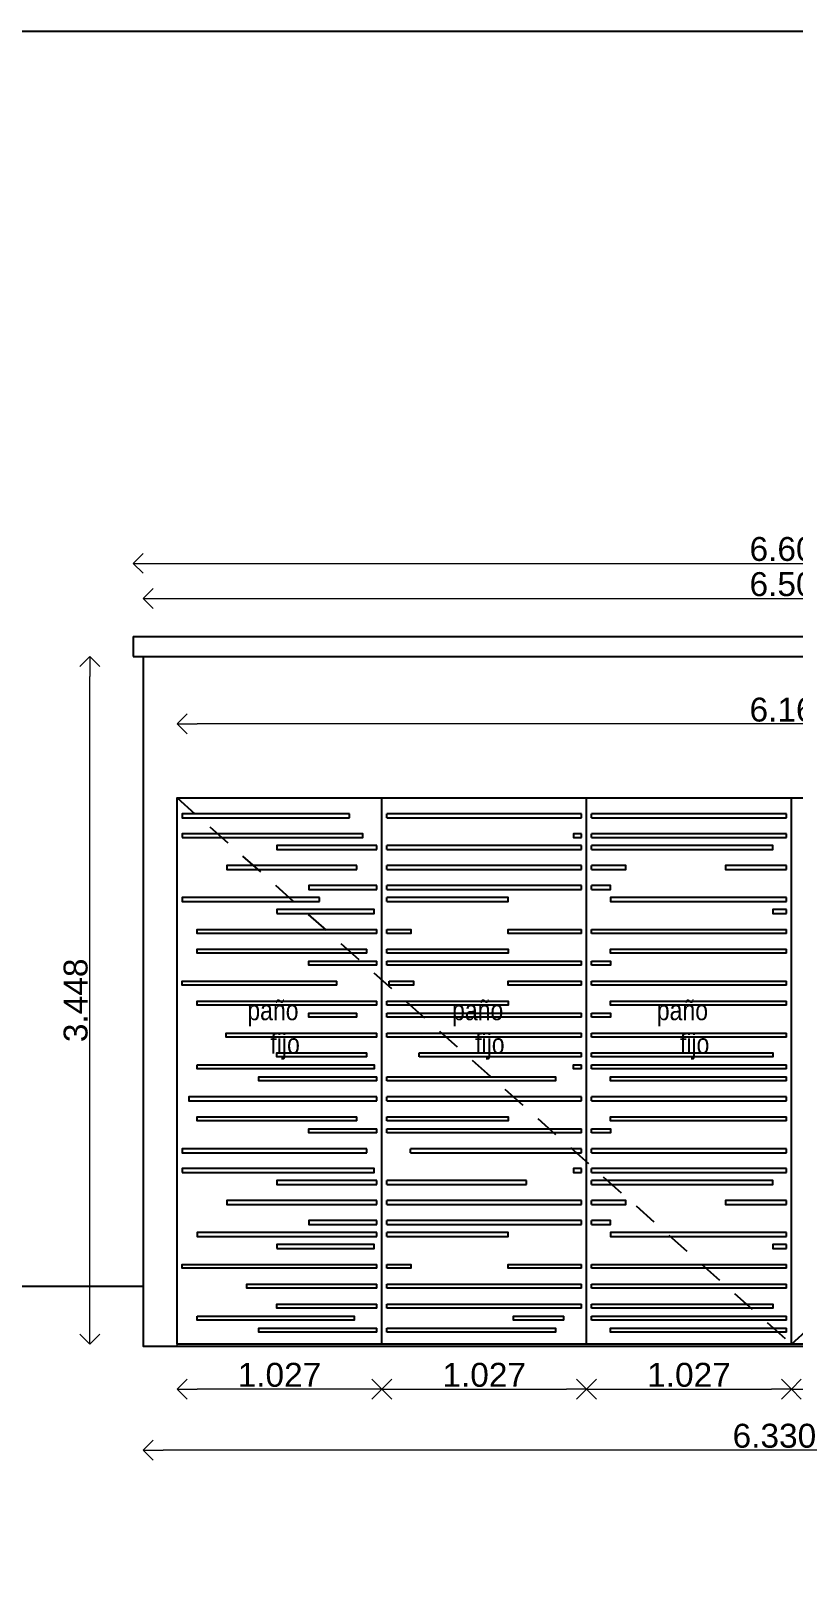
# Model space of a CAD drawing. Header units: millimetres. Extents: x 11902 to 12193, y 9935 to 10135.
# Drawn here: x 11930.35 to 11934.18, y 10081.37 to 10089.18 of the extents above; entities that cross this region are included whole.
import ezdxf

# ---------------------------------------------------------------- set-up
doc = ezdxf.new("R2010")
doc.units = ezdxf.units.MM
doc.linetypes.add('ACAD_ISO02W100', pattern=[15, 12, -3])
doc.layers.get('Defpoints').update_dxf_attribs({"color": 254})
doc.layers.add('000-COTAS ACUMULADAS', color=7, linetype='Continuous', lineweight=9, true_color=0xd10a0d)
doc.layers.add('cotas', color=7, linetype='Continuous', lineweight=5, true_color=0x1755a1)
for name, color, linetype in [('02-CARPINTERÍAS', 62, 'Continuous'), ('03-PROYECCIONES', 14, 'Continuous'), ('Estructura metalica', 155, 'Continuous')]:
    doc.layers.add(name, color=color, linetype=linetype)
doc.styles.add('arial1', font='arial.ttf', dxfattribs={"height": 0.002})
doc.styles.get("Standard").update_dxf_attribs({"font": 'arial.ttf'})
doc.dimstyles.new('ann linear', dxfattribs={"dimtxt": 0.12, "dimasz": 0.1, "dimexe": 0.01, "dimexo": 0.01, "dimgap": 0.01, "dimtad": 1, "dimzin": 4, "dimdsep": 46, "dimtxsty": 'Standard', "dimblk": 'OPEN90', "dimcen": 0.1, "dimse1": 1, "dimse2": 1, "dimclrd": 256, "dimclre": 1, "dimclrt": 256, "dimadec": 0, "dimazin": 0, "dimtfac": 1, "dimtix": 1, "dimtmove": 0, "dimatfit": 3, "dimldrblk": 'DOT', "dimfxl": 0, "dimtolj": 1, "dimtzin": 0, "dimlwd": -1, "dimarcsym": 0})

# ---------------------------------------------------------------- blocks, each defined once
blk = doc.blocks.new('_OPEN90')
at = {"color": 0, "linetype": 'ByBlock'}
for p, q in [((0, 0), (-1, 0)), ((-0.5, 0.5), (0, 0)), ((0, 0), (-0.5, -0.5))]:
    blk.add_line(p, q, dxfattribs=at)
blk = doc.blocks.new('*D195')
at = {"layer": 'cotas', "transparency": 16777216}
blk.add_line((11937.1436, 10082.0645), (11931.0136, 10082.0645), dxfattribs=at)
at = {"layer": 'Defpoints', "color": 0, "transparency": 16777216}
for p in [(11937.2436, 10085.3362), (11930.9136, 10082.5862), (11930.9136, 10082.0645)]:
    blk.add_point(p, dxfattribs=at)
at = {"layer": 'cotas', "transparency": 16777216, "xscale": 0.1, "yscale": 0.1, "zscale": 0.1, "rotation": 180}
blk.add_blockref('_OPEN90', (11930.9136, 10082.0645), dxfattribs=at)
at = {"layer": 'cotas', "transparency": 16777216, "xscale": 0.1, "yscale": 0.1, "zscale": 0.1}
blk.add_blockref('_OPEN90', (11937.2436, 10082.0645), dxfattribs=at)
at = {"layer": 'cotas', "transparency": 16777216, "insert": (11934.0786, 10082.1358), "char_height": 0.12, "attachment_point": 5}
blk.add_mtext('\\A1;6.330', dxfattribs=at)
blk = doc.blocks.new('_DOT')
at = {"color": 0, "linetype": 'ByBlock', "lineweight": -2}
blk.add_line((-0.5, 0), (-1, 0), dxfattribs=at)
at = {"color": 0, "linetype": 'ByBlock', "lineweight": -2, "const_width": 0.5}
blk.add_lwpolyline([(-0.25, 0, 1), (0.25, 0, 1)], format="xyb", close=True, dxfattribs=at)
blk = doc.blocks.new('*D197')
at = {"layer": 'cotas', "transparency": 16777216}
blk.add_line((11931.0136, 10086.3358), (11937.3136, 10086.3358), dxfattribs=at)
at = {"layer": 'Defpoints', "color": 0, "transparency": 16777216}
for p in [(11937.4136, 10086.3358), (11930.9136, 10086.0444), (11937.4136, 10086.0444)]:
    blk.add_point(p, dxfattribs=at)
at = {"layer": 'cotas', "transparency": 16777216, "xscale": 0.1, "yscale": 0.1, "zscale": 0.1, "rotation": 180}
blk.add_blockref('_OPEN90', (11930.9136, 10086.3358), dxfattribs=at)
at = {"layer": 'cotas', "transparency": 16777216, "xscale": 0.1, "yscale": 0.1, "zscale": 0.1}
blk.add_blockref('_OPEN90', (11937.4136, 10086.3358), dxfattribs=at)
at = {"layer": 'cotas', "transparency": 16777216, "insert": (11934.1636, 10086.407), "char_height": 0.12, "attachment_point": 5}
blk.add_mtext('\\A1;6.500', dxfattribs=at)
blk = doc.blocks.new('*D198')
at = {"layer": 'cotas', "transparency": 16777216}
blk.add_line((11930.9636, 10086.512), (11937.3636, 10086.512), dxfattribs=at)
at = {"layer": 'Defpoints', "color": 0, "transparency": 16777216}
for p in [(11937.4636, 10086.512), (11930.8636, 10086.1444), (11937.4636, 10086.1444)]:
    blk.add_point(p, dxfattribs=at)
at = {"layer": 'cotas', "transparency": 16777216, "xscale": 0.1, "yscale": 0.1, "zscale": 0.1, "rotation": 180}
blk.add_blockref('_OPEN90', (11930.8636, 10086.512), dxfattribs=at)
at = {"layer": 'cotas', "transparency": 16777216, "xscale": 0.1, "yscale": 0.1, "zscale": 0.1}
blk.add_blockref('_OPEN90', (11937.4636, 10086.512), dxfattribs=at)
at = {"layer": 'cotas', "transparency": 16777216, "insert": (11934.1636, 10086.5833), "char_height": 0.12, "attachment_point": 5}
blk.add_mtext('\\A1;6.600', dxfattribs=at)
blk = doc.blocks.new('*D201')
at = {"layer": 'cotas', "transparency": 16777216}
blk.add_line((11930.6467, 10082.6962), (11930.6467, 10085.9444), dxfattribs=at)
at = {"layer": 'Defpoints', "color": 0, "transparency": 16777216}
for p in [(11930.6467, 10086.0444), (11930.9136, 10086.0444), (11931.0836, 10082.5962)]:
    blk.add_point(p, dxfattribs=at)
at = {"layer": 'cotas', "transparency": 16777216, "xscale": 0.1, "yscale": 0.1, "zscale": 0.1}
for p, rotation in [((11930.6467, 10086.0444), 90), ((11930.6467, 10082.5962), 270)]:
    blk.add_blockref('_OPEN90', p, dxfattribs=dict(at, rotation=rotation))
at = {"layer": 'cotas', "transparency": 16777216, "insert": (11930.5754, 10084.3203), "char_height": 0.12, "attachment_point": 5, "rotation": 90}
blk.add_mtext('\\A1;3.448', dxfattribs=at)
blk = doc.blocks.new('*D235')
at = {"layer": 'cotas', "transparency": 16777216}
blk.add_line((11937.1436, 10085.7064), (11931.1836, 10085.7064), dxfattribs=at)
at = {"layer": 'Defpoints', "color": 0, "transparency": 16777216}
for p in [(11931.0836, 10085.7064), (11931.0836, 10085.3362), (11937.2436, 10085.3362)]:
    blk.add_point(p, dxfattribs=at)
at = {"layer": 'cotas', "transparency": 16777216, "xscale": 0.1, "yscale": 0.1, "zscale": 0.1, "rotation": 180}
blk.add_blockref('_OPEN90', (11931.0836, 10085.7064), dxfattribs=at)
at = {"layer": 'cotas', "transparency": 16777216, "xscale": 0.1, "yscale": 0.1, "zscale": 0.1}
blk.add_blockref('_OPEN90', (11937.2436, 10085.7064), dxfattribs=at)
at = {"layer": 'cotas', "transparency": 16777216, "insert": (11934.1636, 10085.7777), "char_height": 0.12, "attachment_point": 5}
blk.add_mtext('\\A1;6.160', dxfattribs=at)
blk = doc.blocks.new('*D236')
at = {"layer": 'cotas', "transparency": 16777216}
blk.add_line((11932.2103, 10082.3701), (11933.0369, 10082.3701), dxfattribs=at)
at = {"layer": 'Defpoints', "color": 0, "transparency": 16777216}
for p in [(11932.1103, 10082.5962), (11933.1369, 10082.5962), (11933.1369, 10082.3701)]:
    blk.add_point(p, dxfattribs=at)
at = {"layer": 'cotas', "transparency": 16777216, "xscale": 0.1, "yscale": 0.1, "zscale": 0.1, "rotation": 180}
blk.add_blockref('_OPEN90', (11932.1103, 10082.3701), dxfattribs=at)
at = {"layer": 'cotas', "transparency": 16777216, "xscale": 0.1, "yscale": 0.1, "zscale": 0.1}
blk.add_blockref('_OPEN90', (11933.1369, 10082.3701), dxfattribs=at)
at = {"layer": 'cotas', "transparency": 16777216, "insert": (11932.6236, 10082.4413), "char_height": 0.12, "attachment_point": 5}
blk.add_mtext('\\A1;1.027', dxfattribs=at)
blk = doc.blocks.new('*D237')
at = {"layer": 'cotas', "transparency": 16777216}
blk.add_line((11933.2369, 10082.3701), (11934.0636, 10082.3701), dxfattribs=at)
at = {"layer": 'Defpoints', "color": 0, "transparency": 16777216}
for p in [(11933.1369, 10082.5962), (11934.1636, 10082.5962), (11934.1636, 10082.3701)]:
    blk.add_point(p, dxfattribs=at)
at = {"layer": 'cotas', "transparency": 16777216, "xscale": 0.1, "yscale": 0.1, "zscale": 0.1, "rotation": 180}
blk.add_blockref('_OPEN90', (11933.1369, 10082.3701), dxfattribs=at)
at = {"layer": 'cotas', "transparency": 16777216, "xscale": 0.1, "yscale": 0.1, "zscale": 0.1}
blk.add_blockref('_OPEN90', (11934.1636, 10082.3701), dxfattribs=at)
at = {"layer": 'cotas', "transparency": 16777216, "insert": (11933.6503, 10082.4413), "char_height": 0.12, "attachment_point": 5}
blk.add_mtext('\\A1;1.027', dxfattribs=at)
blk = doc.blocks.new('*D259')
at = {"layer": 'cotas', "transparency": 16777216}
blk.add_line((11932.0103, 10082.3701), (11931.1836, 10082.3701), dxfattribs=at)
at = {"layer": 'Defpoints', "color": 0, "transparency": 16777216}
for p in [(11931.0836, 10082.5962), (11932.1103, 10082.5962), (11931.0836, 10082.3701)]:
    blk.add_point(p, dxfattribs=at)
at = {"layer": 'cotas', "transparency": 16777216, "xscale": 0.1, "yscale": 0.1, "zscale": 0.1, "rotation": 180}
blk.add_blockref('_OPEN90', (11931.0836, 10082.3701), dxfattribs=at)
at = {"layer": 'cotas', "transparency": 16777216, "xscale": 0.1, "yscale": 0.1, "zscale": 0.1}
blk.add_blockref('_OPEN90', (11932.1103, 10082.3701), dxfattribs=at)
at = {"layer": 'cotas', "transparency": 16777216, "insert": (11931.5969, 10082.4413), "char_height": 0.12, "attachment_point": 5}
blk.add_mtext('\\A1;1.027', dxfattribs=at)
blk = doc.blocks.new('*D260')
at = {"layer": 'cotas', "transparency": 16777216}
blk.add_line((11934.2636, 10082.3701), (11935.0903, 10082.3701), dxfattribs=at)
at = {"layer": 'Defpoints', "color": 0, "transparency": 16777216}
for p in [(11934.1636, 10082.5962), (11935.1903, 10082.5962), (11935.1903, 10082.3701)]:
    blk.add_point(p, dxfattribs=at)
at = {"layer": 'cotas', "transparency": 16777216, "xscale": 0.1, "yscale": 0.1, "zscale": 0.1, "rotation": 180}
blk.add_blockref('_OPEN90', (11934.1636, 10082.3701), dxfattribs=at)
at = {"layer": 'cotas', "transparency": 16777216, "xscale": 0.1, "yscale": 0.1, "zscale": 0.1}
blk.add_blockref('_OPEN90', (11935.1903, 10082.3701), dxfattribs=at)
at = {"layer": 'cotas', "transparency": 16777216, "insert": (11934.6769, 10082.4413), "char_height": 0.12, "attachment_point": 5}
blk.add_mtext('\\A1;1.027', dxfattribs=at)

msp = doc.modelspace()

# ---------------------------------------------------------------- linework, layer by layer
msp.add_lwpolyline([(11924.6136, 10081.5862), (11926.406, 10082.2769, -0.090542), (11929.623, 10082.8862), (11930.9136, 10082.8862), (11930.9136, 10082.5862), (11937.4136, 10082.5862), (11937.4136, 10082.3862), (11937.5636, 10082.3862), (11937.5636, 10082.5862), (11938.1136, 10082.5862), (11938.1136, 10082.7362), (11939.857, 10082.7362)], format="xyb")
at = {"layer": '02-CARPINTERÍAS'}
for p, q in [((11930.8636, 10086.1444), (11937.4636, 10086.1444)), ((11930.8636, 10086.1444), (11930.8636, 10086.0444)), ((11930.8636, 10086.0444), (11937.4636, 10086.0444)), ((11930.9136, 10086.0444), (11930.9136, 10082.8862)), ((11932.1103, 10082.5962), (11932.1103, 10085.3362)), ((11933.1369, 10082.5962), (11933.1369, 10085.3362)), ((11934.1636, 10082.5962), (11934.1636, 10085.3362)), ((11931.9478, 10085.2362), (11931.9478, 10085.2562)), ((11932.1353, 10085.2362), (11932.1353, 10085.2562)), ((11933.1119, 10085.2362), (11933.1119, 10085.2562)), ((11933.1619, 10085.2362), (11933.1619, 10085.2562)), ((11934.1386, 10085.2362), (11934.1386, 10085.2562)), ((11932.0853, 10085.0762), (11932.0853, 10085.0962)), ((11932.1353, 10085.0762), (11932.1353, 10085.0962)), ((11933.1119, 10085.1362), (11933.1119, 10085.1562)), ((11933.1119, 10085.0762), (11933.1119, 10085.0962)), ((11933.1619, 10085.1362), (11933.1619, 10085.1562)), ((11933.1619, 10085.0762), (11933.1619, 10085.0962)), ((11934.1386, 10085.1362), (11934.1386, 10085.1562)), ((11931.9853, 10084.9762), (11931.9853, 10084.9962)), ((11932.1353, 10084.9762), (11932.1353, 10084.9962)), ((11933.1119, 10084.9762), (11933.1119, 10084.9962)), ((11933.1619, 10084.9762), (11933.1619, 10084.9962)), ((11934.1386, 10084.9762), (11934.1386, 10084.9962)), ((11932.0853, 10084.8762), (11932.0853, 10084.8962)), ((11932.1353, 10084.8762), (11932.1353, 10084.8962)), ((11933.1119, 10084.8762), (11933.1119, 10084.8962)), ((11933.1619, 10084.8762), (11933.1619, 10084.8962)), ((11931.7978, 10084.8162), (11931.7978, 10084.8362)), ((11932.1353, 10084.8162), (11932.1353, 10084.8362)), ((11934.1386, 10084.8162), (11934.1386, 10084.8362)), ((11934.1386, 10084.7562), (11934.1386, 10084.7762)), ((11932.0853, 10084.6562), (11932.0853, 10084.6762)), ((11932.1353, 10084.6562), (11932.1353, 10084.6762)), ((11933.1119, 10084.6562), (11933.1119, 10084.6762)), ((11933.1619, 10084.6562), (11933.1619, 10084.6762)), ((11934.1386, 10084.6562), (11934.1386, 10084.6762)), ((11932.0353, 10084.5562), (11932.0353, 10084.5762)), ((11932.1353, 10084.5562), (11932.1353, 10084.5762)), ((11934.1386, 10084.5562), (11934.1386, 10084.5762)), ((11932.0853, 10084.4962), (11932.0853, 10084.5162)), ((11932.1353, 10084.4962), (11932.1353, 10084.5162)), ((11933.1119, 10084.4962), (11933.1119, 10084.5162)), ((11933.1619, 10084.4962), (11933.1619, 10084.5162)), ((11931.8853, 10084.3962), (11931.8853, 10084.4162)), ((11932.1478, 10084.3962), (11932.1478, 10084.4162)), ((11933.1119, 10084.3962), (11933.1119, 10084.4162)), ((11933.1619, 10084.3962), (11933.1619, 10084.4162)), ((11934.1386, 10084.3962), (11934.1386, 10084.4162)), ((11932.0853, 10084.2962), (11932.0853, 10084.3162)), ((11932.1353, 10084.2962), (11932.1353, 10084.3162)), ((11934.1386, 10084.2962), (11934.1386, 10084.3162)), ((11931.9853, 10084.2362), (11931.9853, 10084.2562)), ((11932.1353, 10084.2362), (11932.1353, 10084.2562)), ((11933.1119, 10084.2362), (11933.1119, 10084.2562)), ((11933.1619, 10084.2362), (11933.1619, 10084.2562)), ((11932.0853, 10084.1362), (11932.0853, 10084.1562)), ((11932.1353, 10084.1362), (11932.1353, 10084.1562)), ((11933.1119, 10084.1362), (11933.1119, 10084.1562)), ((11933.1619, 10084.1362), (11933.1619, 10084.1562)), ((11934.1386, 10084.1362), (11934.1386, 10084.1562)), ((11932.0353, 10084.0362), (11932.0353, 10084.0562)), ((11932.2972, 10084.0362), (11932.2972, 10084.0562)), ((11933.1119, 10084.0362), (11933.1119, 10084.0562)), ((11933.1119, 10083.9762), (11933.1119, 10083.9962)), ((11933.1619, 10084.0362), (11933.1619, 10084.0562)), ((11933.1619, 10083.9762), (11933.1619, 10083.9962)), ((11934.1386, 10083.9762), (11934.1386, 10083.9962)), ((11932.0853, 10083.9162), (11932.0853, 10083.9362)), ((11932.1353, 10083.9162), (11932.1353, 10083.9362)), ((11934.1386, 10083.9162), (11934.1386, 10083.9362)), ((11932.0853, 10083.8162), (11932.0853, 10083.8362)), ((11932.1353, 10083.8162), (11932.1353, 10083.8362)), ((11933.1119, 10083.8162), (11933.1119, 10083.8362)), ((11933.1619, 10083.8162), (11933.1619, 10083.8362)), ((11934.1386, 10083.8162), (11934.1386, 10083.8362)), ((11931.9853, 10083.7162), (11931.9853, 10083.7362)), ((11932.1353, 10083.7162), (11932.1353, 10083.7362)), ((11934.1386, 10083.7162), (11934.1386, 10083.7362)), ((11932.0853, 10083.6562), (11932.0853, 10083.6762)), ((11932.1353, 10083.6562), (11932.1353, 10083.6762)), ((11933.1119, 10083.6562), (11933.1119, 10083.6762)), ((11933.1619, 10083.6562), (11933.1619, 10083.6762)), ((11932.0353, 10083.5562), (11932.0353, 10083.5762)), ((11932.2546, 10083.5562), (11932.2546, 10083.5762)), ((11933.1119, 10083.5562), (11933.1119, 10083.5762)), ((11933.1619, 10083.5562), (11933.1619, 10083.5762)), ((11934.1386, 10083.5562), (11934.1386, 10083.5762)), ((11933.1119, 10083.4562), (11933.1119, 10083.4762)), ((11933.1619, 10083.4562), (11933.1619, 10083.4762)), ((11934.1386, 10083.4562), (11934.1386, 10083.4762)), ((11932.0853, 10083.3962), (11932.0853, 10083.4162)), ((11932.1353, 10083.3962), (11932.1353, 10083.4162)), ((11932.8358, 10083.3962), (11932.8358, 10083.4162)), ((11933.1619, 10083.3962), (11933.1619, 10083.4162)), ((11932.0853, 10083.2962), (11932.0853, 10083.3162)), ((11932.1353, 10083.2962), (11932.1353, 10083.3162)), ((11933.1119, 10083.2962), (11933.1119, 10083.3162)), ((11933.1619, 10083.2962), (11933.1619, 10083.3162)), ((11934.1386, 10083.2962), (11934.1386, 10083.3162)), ((11932.0853, 10083.1962), (11932.0853, 10083.2162)), ((11932.1353, 10083.1962), (11932.1353, 10083.2162)), ((11933.1119, 10083.1962), (11933.1119, 10083.2162)), ((11933.1619, 10083.1962), (11933.1619, 10083.2162)), ((11932.0853, 10083.1362), (11932.0853, 10083.1562)), ((11932.1353, 10083.1362), (11932.1353, 10083.1562)), ((11934.1386, 10083.1362), (11934.1386, 10083.1562)), ((11934.1386, 10083.0762), (11934.1386, 10083.0962)), ((11932.0853, 10082.9762), (11932.0853, 10082.9962)), ((11932.1353, 10082.9762), (11932.1353, 10082.9962)), ((11933.1119, 10082.9762), (11933.1119, 10082.9962)), ((11933.1619, 10082.9762), (11933.1619, 10082.9962)), ((11934.1386, 10082.9762), (11934.1386, 10082.9962)), ((11932.0853, 10082.8762), (11932.0853, 10082.8962)), ((11932.1353, 10082.8762), (11932.1353, 10082.8962)), ((11933.1119, 10082.8762), (11933.1119, 10082.8962)), ((11933.1619, 10082.8762), (11933.1619, 10082.8962)), ((11934.1386, 10082.8762), (11934.1386, 10082.8962)), ((11932.0853, 10082.7762), (11932.0853, 10082.7962)), ((11932.1353, 10082.7762), (11932.1353, 10082.7962)), ((11933.1119, 10082.7762), (11933.1119, 10082.7962)), ((11933.1619, 10082.7762), (11933.1619, 10082.7962)), ((11932.0853, 10082.6562), (11932.0853, 10082.6762)), ((11932.1353, 10082.6562), (11932.1353, 10082.6762)), ((11933.0233, 10082.7162), (11933.0233, 10082.7362)), ((11933.1619, 10082.7162), (11933.1619, 10082.7362)), ((11934.1386, 10082.7162), (11934.1386, 10082.7362)), ((11934.1386, 10082.6562), (11934.1386, 10082.6762))]:
    msp.add_line(p, q, dxfattribs=at)
for points in [[(11902.2223, 10089.1812), (11942.0858, 10089.1812), (11942.0858, 10058.9852), (11902.2223, 10058.9852)], [(11931.1086, 10085.1362), (11932.0154, 10085.1362), (11932.0154, 10085.1562), (11931.1086, 10085.1562)], [(11931.5836, 10084.7562), (11932.0711, 10084.7562), (11932.0711, 10084.7762), (11931.5836, 10084.7762)], [(11931.1836, 10083.9962), (11932.0711, 10083.9962), (11932.0711, 10083.9762), (11931.1836, 10083.9762)], [(11931.1086, 10083.4562), (11932.0711, 10083.4562), (11932.0711, 10083.4762), (11931.1086, 10083.4762)], [(11931.5836, 10083.0762), (11932.0711, 10083.0762), (11932.0711, 10083.0962), (11931.5836, 10083.0962)], [(11931.1836, 10082.7362), (11931.9711, 10082.7362), (11931.9711, 10082.7162), (11931.1836, 10082.7162)]]:
    msp.add_lwpolyline(points, close=True, dxfattribs=at)
for points in [[(11937.2436, 10082.5962), (11931.0836, 10082.5962), (11931.0836, 10085.3362), (11937.2436, 10085.3362), (11937.2436, 10082.5962), (11937.2436, 10082.5962)], [(11931.9478, 10085.2562), (11931.1086, 10085.2562), (11931.1086, 10085.2362), (11931.9478, 10085.2362)], [(11933.1119, 10085.2562), (11932.1353, 10085.2562)], [(11934.1386, 10085.2562), (11933.1619, 10085.2562)], [(11932.1353, 10085.2362), (11933.1119, 10085.2362)], [(11933.1619, 10085.2362), (11934.1386, 10085.2362)], [(11932.0853, 10085.0962), (11931.5836, 10085.0962), (11931.5836, 10085.0762), (11932.0853, 10085.0762)], [(11933.1119, 10085.0962), (11932.1353, 10085.0962)], [(11933.1119, 10085.1562), (11933.0711, 10085.1562), (11933.0711, 10085.1362), (11933.1119, 10085.1362)], [(11934.1386, 10085.1562), (11933.1619, 10085.1562)], [(11933.1619, 10085.1362), (11934.1386, 10085.1362)], [(11933.1619, 10085.0762), (11934.0711, 10085.0762), (11934.0711, 10085.0962), (11933.1619, 10085.0962)], [(11932.1353, 10085.0762), (11933.1119, 10085.0762)], [(11931.9853, 10084.9962), (11931.3336, 10084.9962), (11931.3336, 10084.9762), (11931.9853, 10084.9762)], [(11933.1119, 10084.9962), (11932.1353, 10084.9962)], [(11932.1353, 10084.9762), (11933.1119, 10084.9762)], [(11933.1619, 10084.9762), (11933.3336, 10084.9762), (11933.3336, 10084.9962), (11933.1619, 10084.9962)], [(11934.1386, 10084.9962), (11933.8336, 10084.9962), (11933.8336, 10084.9762), (11934.1386, 10084.9762)], [(11932.0853, 10084.8962), (11931.7436, 10084.8962), (11931.7436, 10084.8762), (11932.0853, 10084.8762)], [(11933.1119, 10084.8962), (11932.1353, 10084.8962)], [(11932.1353, 10084.8762), (11933.1119, 10084.8762)], [(11933.1619, 10084.8762), (11933.2561, 10084.8762), (11933.2561, 10084.8962), (11933.1619, 10084.8962)], [(11931.7978, 10084.8362), (11931.1086, 10084.8362), (11931.1086, 10084.8162), (11931.7978, 10084.8162)], [(11932.1353, 10084.8162), (11932.7436, 10084.8162), (11932.7436, 10084.8362), (11932.1353, 10084.8362)], [(11934.1386, 10084.8362), (11933.2561, 10084.8362), (11933.2561, 10084.8162), (11934.1386, 10084.8162)], [(11934.1386, 10084.7762), (11934.0711, 10084.7762), (11934.0711, 10084.7562), (11934.1386, 10084.7562)], [(11932.0853, 10084.6562), (11931.1836, 10084.6562), (11931.1836, 10084.6762), (11932.0853, 10084.6762)], [(11932.1353, 10084.6762), (11932.2561, 10084.6762), (11932.2561, 10084.6562), (11932.1353, 10084.6562)], [(11933.1119, 10084.6562), (11932.7436, 10084.6562), (11932.7436, 10084.6762), (11933.1119, 10084.6762)], [(11933.1619, 10084.6762), (11934.1386, 10084.6762)], [(11934.1386, 10084.6562), (11933.1619, 10084.6562)], [(11932.0353, 10084.5562), (11931.1836, 10084.5562), (11931.1836, 10084.5762), (11932.0353, 10084.5762)], [(11932.1353, 10084.5762), (11932.7436, 10084.5762), (11932.7436, 10084.5562), (11932.1353, 10084.5562)], [(11934.1386, 10084.5562), (11933.2561, 10084.5562), (11933.2561, 10084.5762), (11934.1386, 10084.5762)], [(11932.0853, 10084.4962), (11931.7436, 10084.4962), (11931.7436, 10084.5162), (11932.0853, 10084.5162)], [(11932.1353, 10084.5162), (11933.1119, 10084.5162)], [(11933.1119, 10084.4962), (11932.1353, 10084.4962)], [(11933.1619, 10084.5162), (11933.2561, 10084.5162), (11933.2561, 10084.4962), (11933.1619, 10084.4962)], [(11931.8853, 10084.3962), (11931.1086, 10084.3962), (11931.1086, 10084.4162), (11931.8853, 10084.4162)], [(11932.1478, 10084.4162), (11932.2686, 10084.4162), (11932.2686, 10084.3962), (11932.1478, 10084.3962)], [(11933.1119, 10084.3962), (11932.7436, 10084.3962), (11932.7436, 10084.4162), (11933.1119, 10084.4162)], [(11933.1619, 10084.4162), (11934.1386, 10084.4162)], [(11934.1386, 10084.3962), (11933.1619, 10084.3962)], [(11932.0853, 10084.2962), (11931.1836, 10084.2962), (11931.1836, 10084.3162), (11932.0853, 10084.3162)], [(11932.1353, 10084.3162), (11932.7436, 10084.3162), (11932.7436, 10084.2962), (11932.1353, 10084.2962)], [(11934.1386, 10084.2962), (11933.2561, 10084.2962), (11933.2561, 10084.3162), (11934.1386, 10084.3162)], [(11931.9853, 10084.2362), (11931.7436, 10084.2362), (11931.7436, 10084.2562), (11931.9853, 10084.2562)], [(11932.1353, 10084.2562), (11933.1119, 10084.2562)], [(11933.1119, 10084.2362), (11932.1353, 10084.2362)], [(11933.1619, 10084.2562), (11933.2561, 10084.2562), (11933.2561, 10084.2362), (11933.1619, 10084.2362)], [(11932.0853, 10084.1362), (11931.3295, 10084.1362), (11931.3295, 10084.1562), (11932.0853, 10084.1562)], [(11932.1353, 10084.1562), (11933.1119, 10084.1562)], [(11933.1619, 10084.1562), (11934.1386, 10084.1562)], [(11933.1119, 10084.1362), (11932.1353, 10084.1362)], [(11934.1386, 10084.1362), (11933.1619, 10084.1362)], [(11932.0353, 10084.0362), (11931.5836, 10084.0362), (11931.5836, 10084.0562), (11932.0353, 10084.0562)], [(11932.2972, 10084.0562), (11933.1119, 10084.0562)], [(11933.1119, 10084.0362), (11932.2972, 10084.0362)], [(11933.1119, 10083.9762), (11933.0711, 10083.9762), (11933.0711, 10083.9962), (11933.1119, 10083.9962)], [(11933.1619, 10084.0562), (11934.0711, 10084.0562), (11934.0711, 10084.0362), (11933.1619, 10084.0362)], [(11933.1619, 10083.9962), (11934.1386, 10083.9962)], [(11932.0853, 10083.9162), (11931.4936, 10083.9162), (11931.4936, 10083.9362), (11932.0853, 10083.9362)], [(11932.1353, 10083.9362), (11932.9811, 10083.9362), (11932.9811, 10083.9162), (11932.1353, 10083.9162)], [(11934.1386, 10083.9762), (11933.1619, 10083.9762)], [(11934.1386, 10083.9162), (11933.2561, 10083.9162), (11933.2561, 10083.9362), (11934.1386, 10083.9362)], [(11932.0853, 10083.8362), (11931.1417, 10083.8362), (11931.1417, 10083.8162), (11932.0853, 10083.8162)], [(11933.1119, 10083.8362), (11932.1353, 10083.8362)], [(11932.1353, 10083.8162), (11933.1119, 10083.8162)], [(11934.1386, 10083.8362), (11933.1619, 10083.8362)], [(11933.1619, 10083.8162), (11934.1386, 10083.8162)], [(11931.9853, 10083.7162), (11931.1836, 10083.7162), (11931.1836, 10083.7362), (11931.9853, 10083.7362)], [(11932.1353, 10083.7362), (11932.7436, 10083.7362), (11932.7436, 10083.7162), (11932.1353, 10083.7162)], [(11934.1386, 10083.7162), (11933.2561, 10083.7162), (11933.2561, 10083.7362), (11934.1386, 10083.7362)], [(11932.0853, 10083.6562), (11931.7436, 10083.6562), (11931.7436, 10083.6762), (11932.0853, 10083.6762)], [(11932.1353, 10083.6762), (11933.1119, 10083.6762)], [(11933.1119, 10083.6562), (11932.1353, 10083.6562)], [(11933.1619, 10083.6762), (11933.2561, 10083.6762), (11933.2561, 10083.6562), (11933.1619, 10083.6562)], [(11932.0353, 10083.5762), (11931.1086, 10083.5762), (11931.1086, 10083.5562), (11932.0353, 10083.5562)], [(11933.1119, 10083.5762), (11932.2546, 10083.5762)], [(11932.2546, 10083.5562), (11933.1119, 10083.5562)], [(11934.1386, 10083.5762), (11933.1619, 10083.5762)], [(11933.1619, 10083.5562), (11934.1386, 10083.5562)], [(11933.1119, 10083.4762), (11933.0711, 10083.4762), (11933.0711, 10083.4562), (11933.1119, 10083.4562)], [(11934.1386, 10083.4762), (11933.1619, 10083.4762)], [(11933.1619, 10083.4562), (11934.1386, 10083.4562)], [(11932.0853, 10083.4162), (11931.5836, 10083.4162), (11931.5836, 10083.3962), (11932.0853, 10083.3962)], [(11932.8358, 10083.4162), (11932.1353, 10083.4162)], [(11932.1353, 10083.3962), (11932.8358, 10083.3962)], [(11933.1619, 10083.3962), (11934.0711, 10083.3962), (11934.0711, 10083.4162), (11933.1619, 10083.4162)], [(11932.0853, 10083.3162), (11931.3336, 10083.3162), (11931.3336, 10083.2962), (11932.0853, 10083.2962)], [(11933.1119, 10083.3162), (11932.1353, 10083.3162)], [(11932.1353, 10083.2962), (11933.1119, 10083.2962)], [(11933.1619, 10083.2962), (11933.3336, 10083.2962), (11933.3336, 10083.3162), (11933.1619, 10083.3162)], [(11934.1386, 10083.3162), (11933.8336, 10083.3162), (11933.8336, 10083.2962), (11934.1386, 10083.2962)], [(11932.0853, 10083.2162), (11931.7436, 10083.2162), (11931.7436, 10083.1962), (11932.0853, 10083.1962)], [(11933.1119, 10083.2162), (11932.1353, 10083.2162)], [(11933.1619, 10083.1962), (11933.2561, 10083.1962), (11933.2561, 10083.2162), (11933.1619, 10083.2162)], [(11932.0853, 10083.1562), (11931.1836, 10083.1562), (11931.1836, 10083.1362), (11932.0853, 10083.1362)], [(11932.1353, 10083.1962), (11933.1119, 10083.1962)], [(11932.1353, 10083.1362), (11932.7436, 10083.1362), (11932.7436, 10083.1562), (11932.1353, 10083.1562)], [(11934.1386, 10083.1562), (11933.2561, 10083.1562), (11933.2561, 10083.1362), (11934.1386, 10083.1362)], [(11934.1386, 10083.0962), (11934.0711, 10083.0962), (11934.0711, 10083.0762), (11934.1386, 10083.0762)], [(11932.0853, 10082.9762), (11931.1086, 10082.9762), (11931.1086, 10082.9962), (11932.0853, 10082.9962)], [(11932.1353, 10082.9962), (11932.2561, 10082.9962), (11932.2561, 10082.9762), (11932.1353, 10082.9762)], [(11933.1119, 10082.9762), (11932.7436, 10082.9762), (11932.7436, 10082.9962), (11933.1119, 10082.9962)], [(11933.1619, 10082.9962), (11934.1386, 10082.9962)], [(11934.1386, 10082.9762), (11933.1619, 10082.9762)], [(11932.0853, 10082.8762), (11931.4336, 10082.8762), (11931.4336, 10082.8962), (11932.0853, 10082.8962)], [(11932.1353, 10082.8962), (11933.1119, 10082.8962)], [(11933.1119, 10082.8762), (11932.1353, 10082.8762)], [(11933.1619, 10082.8962), (11934.1386, 10082.8962)], [(11934.1386, 10082.8762), (11933.1619, 10082.8762)], [(11932.0853, 10082.7762), (11931.5836, 10082.7762), (11931.5836, 10082.7962), (11932.0853, 10082.7962)], [(11932.1353, 10082.7962), (11933.1119, 10082.7962)], [(11933.1119, 10082.7762), (11932.1353, 10082.7762)], [(11933.1619, 10082.7962), (11934.0711, 10082.7962), (11934.0711, 10082.7762), (11933.1619, 10082.7762)], [(11932.0853, 10082.6562), (11931.4936, 10082.6562), (11931.4936, 10082.6762), (11932.0853, 10082.6762)], [(11932.1353, 10082.6762), (11932.9811, 10082.6762), (11932.9811, 10082.6562), (11932.1353, 10082.6562)], [(11933.0233, 10082.7162), (11932.7708, 10082.7162), (11932.7708, 10082.7362), (11933.0233, 10082.7362)], [(11933.1619, 10082.7362), (11934.1386, 10082.7362)], [(11934.1386, 10082.7162), (11933.1619, 10082.7162)], [(11934.1386, 10082.6562), (11933.2561, 10082.6562), (11933.2561, 10082.6762), (11934.1386, 10082.6762)]]:
    msp.add_lwpolyline(points, dxfattribs=at)
at = {"layer": '03-PROYECCIONES', "linetype": 'ACAD_ISO02W100', "ltscale": 0.01}
msp.add_lwpolyline([(11931.0836, 10085.3362), (11934.1636, 10082.5962), (11937.2436, 10085.3362)], dxfattribs=at)
at = {"layer": 'Estructura metalica', "lineweight": 0, "ltscale": 0.03}
msp.add_line((11931.0836, 10082.5862), (11931.0836, 10085.3362), dxfattribs=at)

# ---------------------------------------------------------------- texts
at = {"layer": '000-COTAS ACUMULADAS', "char_height": 0.1008, "attachment_point": 2, "style": 'arial1'}
for insert in [(11931.6253, 10084.3214), (11932.6519, 10084.3214), (11933.6786, 10084.3214)]:
    msp.add_mtext('\\pi-0.12246;{\\fArial Narrow|b0|i0|c0|p34;paño \\P\\pi0;fijo}', dxfattribs=dict(at, insert=insert))

# ---------------------------------------------------------------- dimensions: what is measured, and where the dimension line sits
at = {"layer": 'cotas'}
for base, p1, p2, picture, middle in [((11937.4636, 10086.512), (11930.8636, 10086.1444), (11937.4636, 10086.1444), '*D198', (11934.1636, 10086.5833)), ((11937.4136, 10086.3358), (11930.9136, 10086.0444), (11937.4136, 10086.0444), '*D197', (11934.1636, 10086.407)), ((11931.0836, 10085.7064), (11937.2436, 10085.3362), (11931.0836, 10085.3362), '*D235', (11934.1636, 10085.7777)), ((11930.9136, 10082.0645), (11937.2436, 10085.3362), (11930.9136, 10082.5862), '*D195', (11934.0786, 10082.1358)), ((11931.0836, 10082.3701), (11932.1103, 10082.5962), (11931.0836, 10082.5962), '*D259', (11931.5969, 10082.4413)), ((11933.1369, 10082.3701), (11932.1103, 10082.5962), (11933.1369, 10082.5962), '*D236', (11932.6236, 10082.4413)), ((11934.1636, 10082.3701), (11933.1369, 10082.5962), (11934.1636, 10082.5962), '*D237', (11933.6503, 10082.4413)), ((11935.1903, 10082.3701), (11934.1636, 10082.5962), (11935.1903, 10082.5962), '*D260', (11934.6769, 10082.4413))]:
    dim = msp.add_linear_dim(base=base, p1=p1, p2=p2, dimstyle='ann linear', override={"dimdec": 3, "dimtdec": 3, "dimfxl": 1.25}, dxfattribs=at)
    dim.commit()
    dim.dimension.update_dxf_attribs({"geometry": picture, "text_midpoint": middle})
dim = msp.add_linear_dim(base=(11930.6467, 10086.0444), p1=(11931.0836, 10082.5962), p2=(11930.9136, 10086.0444), angle=90, dimstyle='ann linear', override={"dimdec": 3, "dimtdec": 3, "dimfxl": 1.25}, dxfattribs=at)
dim.commit()
dim.dimension.update_dxf_attribs({"geometry": '*D201', "text_midpoint": (11930.5754, 10084.3203)})

doc.saveas('drawing.dxf')
